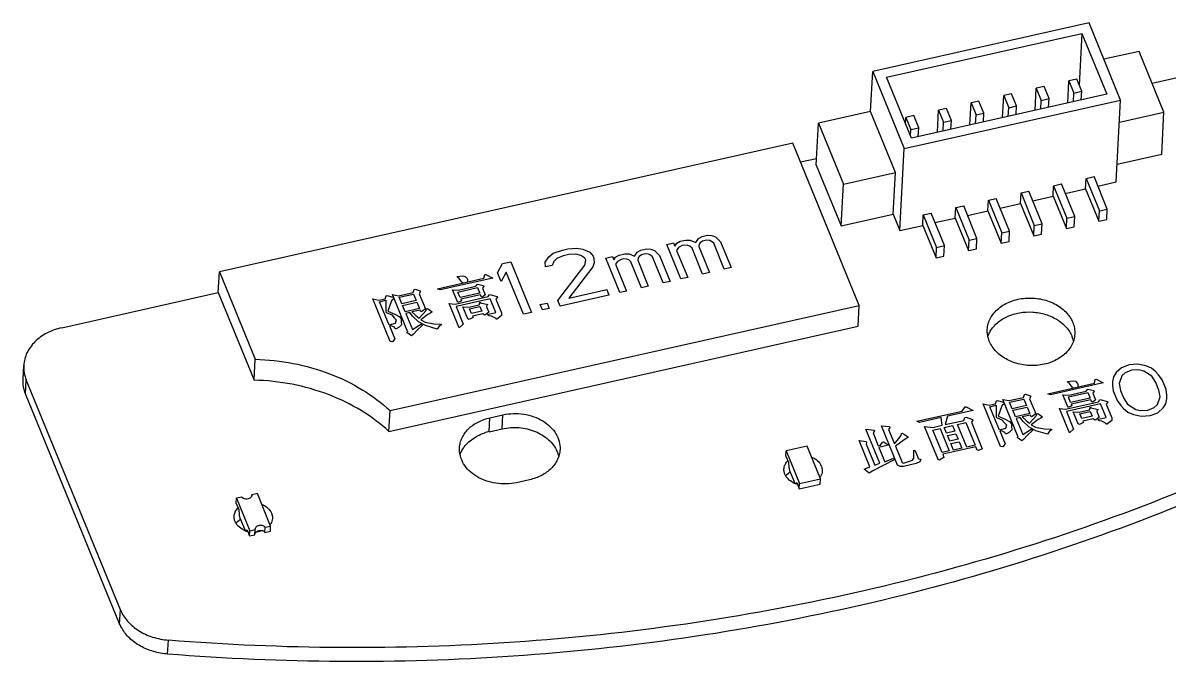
# Model space of a CAD drawing. Header units: inches. Extents: x 847 to 1105, y -1630 to -1447.
# Drawn here: x 1036.53 to 1078.41, y -1590.45 to -1567.04 of the extents above; entities that cross this region are included whole.
import ezdxf

# ---------------------------------------------------------------- set-up
doc = ezdxf.new("R2010")
doc.units = ezdxf.units.IN
doc.header["$LTSCALE"] = 5
doc.header["$MEASUREMENT"] = 0
doc.layers.get('0').update_dxf_attribs({"linetype": 'CONTINUOUS'})
doc.layers.add('02___PRT_ALL_AXES', color=7, linetype='CONTINUOUS')
doc.layers.add('03___PRT_ALL_CURVES', color=7, linetype='CONTINUOUS')

msp = doc.modelspace()

# ---------------------------------------------------------------- linework, layer by layer
at = {"color": 7, "linetype": 'Continuous'}
for p, q in [((1075.484, -1567.04), (1067.58, -1568.813)), ((1068.082, -1569.024), (1075.224, -1567.422)), ((1075.224, -1567.422), (1075.124, -1569.318)), ((1075.224, -1567.422), (1076.134, -1569.645)), ((1076.637, -1569.856), (1075.484, -1567.04)), ((1077.311, -1568.078), (1076.027, -1568.366)), ((1078.221, -1570.301), (1077.311, -1568.078)), ((1077.786, -1569.238), (1083.663, -1567.921)), ((1067.503, -1570.277), (1067.58, -1568.813)), ((1067.58, -1568.813), (1068.733, -1571.629)), ((1068.992, -1571.247), (1068.082, -1569.024)), ((1075.032, -1569.092), (1074.746, -1569.156)), ((1075.214, -1569.537), (1075.032, -1569.092)), ((1073.513, -1570.233), (1073.556, -1569.423)), ((1073.841, -1569.359), (1073.556, -1569.423)), ((1073.556, -1569.423), (1073.738, -1569.868)), ((1074.023, -1569.804), (1073.841, -1569.359)), ((1074.703, -1569.966), (1074.746, -1569.156)), ((1074.746, -1569.156), (1074.928, -1569.601)), ((1074.928, -1569.601), (1075.214, -1569.537)), ((1075.197, -1569.855), (1075.214, -1569.537)), ((1068.733, -1571.629), (1076.637, -1569.856)), ((1076.134, -1569.645), (1068.992, -1571.247)), ((1071.132, -1570.767), (1071.175, -1569.957)), ((1071.461, -1569.893), (1071.175, -1569.957)), ((1071.175, -1569.957), (1071.357, -1570.402)), ((1071.643, -1570.338), (1071.461, -1569.893)), ((1072.322, -1570.5), (1072.365, -1569.69)), ((1072.651, -1569.626), (1072.365, -1569.69)), ((1072.365, -1569.69), (1072.547, -1570.135)), ((1072.833, -1570.071), (1072.651, -1569.626)), ((1073.721, -1570.186), (1073.738, -1569.868)), ((1073.738, -1569.868), (1074.023, -1569.804)), ((1074.006, -1570.122), (1074.023, -1569.804)), ((1074.911, -1569.919), (1074.928, -1569.601)), ((1076.479, -1572.848), (1076.637, -1569.856)), ((1067.503, -1570.277), (1065.598, -1570.704)), ((1068.413, -1572.5), (1067.503, -1570.277)), ((1069.942, -1571.034), (1069.985, -1570.224)), ((1070.27, -1570.16), (1069.985, -1570.224)), ((1069.985, -1570.224), (1070.167, -1570.669)), ((1070.452, -1570.605), (1070.27, -1570.16)), ((1071.357, -1570.402), (1071.643, -1570.338)), ((1071.626, -1570.656), (1071.643, -1570.338)), ((1072.53, -1570.453), (1072.547, -1570.135)), ((1072.547, -1570.135), (1072.833, -1570.071)), ((1072.816, -1570.389), (1072.833, -1570.071)), ((1076.594, -1570.666), (1078.221, -1570.301)), ((1078.14, -1571.829), (1078.221, -1570.301)), ((1065.517, -1572.232), (1065.598, -1570.704)), ((1065.598, -1570.704), (1066.508, -1572.927)), ((1068.781, -1570.732), (1068.794, -1570.491)), ((1069.08, -1570.427), (1068.794, -1570.491)), ((1068.794, -1570.491), (1068.976, -1570.936)), ((1069.262, -1570.872), (1069.08, -1570.427)), ((1070.15, -1570.987), (1070.167, -1570.669)), ((1070.167, -1570.669), (1070.452, -1570.605)), ((1070.435, -1570.923), (1070.452, -1570.605)), ((1071.34, -1570.72), (1071.357, -1570.402)), ((1068.964, -1571.176), (1068.976, -1570.936)), ((1068.976, -1570.936), (1069.262, -1570.872)), ((1069.245, -1571.19), (1069.262, -1570.872)), ((1064.657, -1571.427), (1043.707, -1576.125)), ((1067.084, -1577.355), (1064.657, -1571.427)), ((1068.575, -1574.621), (1068.733, -1571.629)), ((1064.94, -1572.119), (1065.53, -1571.987)), ((1076.513, -1572.194), (1078.14, -1571.829)), ((1065.517, -1572.232), (1066.427, -1574.455)), ((1066.508, -1572.927), (1068.413, -1572.5)), ((1068.332, -1574.028), (1068.413, -1572.5)), ((1075.36, -1573.099), (1075.38, -1572.717)), ((1075.38, -1572.717), (1075.666, -1572.653)), ((1075.38, -1572.717), (1075.865, -1573.903)), ((1076.151, -1573.839), (1075.666, -1572.653)), ((1075.807, -1572.999), (1076.479, -1572.848)), ((1066.427, -1574.455), (1066.508, -1572.927)), ((1072.979, -1573.633), (1072.999, -1573.251)), ((1072.999, -1573.251), (1073.285, -1573.187)), ((1072.999, -1573.251), (1073.484, -1574.437)), ((1073.77, -1574.373), (1073.285, -1573.187)), ((1074.169, -1573.366), (1074.189, -1572.984)), ((1074.189, -1572.984), (1074.475, -1572.92)), ((1074.189, -1572.984), (1074.675, -1574.17)), ((1074.961, -1574.106), (1074.475, -1572.92)), ((1074.617, -1573.266), (1075.36, -1573.099)), ((1075.36, -1573.099), (1075.845, -1574.285)), ((1070.618, -1573.785), (1070.904, -1573.721)), ((1071.389, -1574.907), (1070.904, -1573.721)), ((1071.789, -1573.9), (1071.809, -1573.518)), ((1071.809, -1573.518), (1072.094, -1573.454)), ((1071.809, -1573.518), (1072.294, -1574.704)), ((1072.58, -1574.64), (1072.094, -1573.454)), ((1072.236, -1573.8), (1072.979, -1573.633)), ((1072.979, -1573.633), (1073.464, -1574.819)), ((1073.426, -1573.533), (1074.169, -1573.366)), ((1074.169, -1573.366), (1074.655, -1574.552)), ((1066.427, -1574.455), (1068.332, -1574.028)), ((1068.332, -1574.028), (1068.575, -1574.621)), ((1069.408, -1574.434), (1069.428, -1574.052)), ((1069.428, -1574.052), (1069.714, -1573.988)), ((1069.428, -1574.052), (1069.913, -1575.238)), ((1070.199, -1575.174), (1069.714, -1573.988)), ((1070.598, -1574.167), (1070.618, -1573.785)), ((1070.618, -1573.785), (1071.104, -1574.971)), ((1071.046, -1574.067), (1071.789, -1573.9)), ((1071.789, -1573.9), (1072.274, -1575.086)), ((1074.675, -1574.17), (1074.961, -1574.106)), ((1074.94, -1574.488), (1074.961, -1574.106)), ((1075.845, -1574.285), (1075.865, -1573.903)), ((1075.865, -1573.903), (1076.151, -1573.839)), ((1076.131, -1574.221), (1076.151, -1573.839)), ((1068.575, -1574.621), (1069.408, -1574.434)), ((1069.408, -1574.434), (1069.893, -1575.62)), ((1069.855, -1574.334), (1070.598, -1574.167)), ((1070.598, -1574.167), (1071.084, -1575.353)), ((1073.464, -1574.819), (1073.484, -1574.437)), ((1073.484, -1574.437), (1073.77, -1574.373)), ((1073.75, -1574.755), (1073.77, -1574.373)), ((1074.655, -1574.552), (1074.675, -1574.17)), ((1074.655, -1574.552), (1074.94, -1574.488)), ((1075.845, -1574.285), (1076.131, -1574.221)), ((1071.084, -1575.353), (1071.104, -1574.971)), ((1071.104, -1574.971), (1071.389, -1574.907)), ((1071.369, -1575.289), (1071.389, -1574.907)), ((1072.274, -1575.086), (1072.294, -1574.704)), ((1072.294, -1574.704), (1072.58, -1574.64)), ((1072.56, -1575.022), (1072.58, -1574.64)), ((1073.464, -1574.819), (1073.75, -1574.755)), ((1069.893, -1575.62), (1069.913, -1575.238)), ((1069.913, -1575.238), (1070.199, -1575.174)), ((1070.179, -1575.556), (1070.199, -1575.174)), ((1071.084, -1575.353), (1071.369, -1575.289)), ((1072.274, -1575.086), (1072.56, -1575.022)), ((1069.893, -1575.62), (1070.179, -1575.556)), ((1043.667, -1576.889), (1043.707, -1576.125)), ((1043.707, -1576.125), (1045.016, -1579.323)), ((1037.953, -1578.171), (1043.667, -1576.889)), ((1043.667, -1576.889), (1044.976, -1580.087)), ((1049.943, -1581.199), (1067.084, -1577.355)), ((1067.044, -1578.119), (1067.084, -1577.355)), ((1049.903, -1581.963), (1067.044, -1578.119)), ((1036.535, -1580.056), (1036.562, -1579.547)), ((1044.976, -1580.087), (1045.016, -1579.323)), ((1036.628, -1580.589), (1036.655, -1580.08)), ((1040.092, -1588.475), (1036.655, -1580.08)), ((1040.065, -1588.984), (1036.628, -1580.589)), ((1049.903, -1581.963), (1049.943, -1581.199)), ((1065.183, -1582.502), (1064.422, -1582.673)), ((1065.669, -1583.688), (1065.183, -1582.502)), ((1064.411, -1582.864), (1064.422, -1582.673)), ((1064.411, -1582.864), (1064.502, -1583.086)), ((1064.422, -1582.673), (1064.907, -1583.859)), ((1064.502, -1583.086), (1064.518, -1583.279)), ((1064.545, -1583.391), (1064.733, -1583.851)), ((1064.907, -1583.859), (1065.669, -1583.688)), ((1065.659, -1583.879), (1065.669, -1583.688)), ((1064.79, -1583.868), (1064.806, -1583.827)), ((1064.806, -1583.827), (1064.897, -1584.05)), ((1064.897, -1584.05), (1064.907, -1583.859)), ((1064.897, -1584.05), (1065.659, -1583.879)), ((1044.324, -1584.589), (1044.334, -1584.398)), ((1044.324, -1584.589), (1044.415, -1584.812)), ((1044.53, -1584.354), (1044.334, -1584.398)), ((1044.334, -1584.398), (1044.819, -1585.584)), ((1044.898, -1584.295), (1044.885, -1584.338)), ((1044.898, -1584.286), (1044.899, -1584.272)), ((1045.096, -1584.228), (1044.899, -1584.272)), ((1044.899, -1584.272), (1044.899, -1584.286)), ((1045.581, -1585.413), (1045.096, -1584.228)), ((1044.415, -1584.812), (1044.431, -1585.004)), ((1044.457, -1585.116), (1044.645, -1585.576)), ((1045.374, -1585.648), (1045.384, -1585.457)), ((1045.384, -1585.457), (1045.581, -1585.413)), ((1045.571, -1585.604), (1045.581, -1585.413)), ((1044.702, -1585.593), (1044.718, -1585.553)), ((1044.718, -1585.553), (1044.809, -1585.775)), ((1044.809, -1585.775), (1044.819, -1585.584)), ((1044.809, -1585.775), (1045.005, -1585.731)), ((1044.819, -1585.584), (1045.016, -1585.54)), ((1045.005, -1585.731), (1045.016, -1585.54)), ((1045.016, -1585.54), (1045.016, -1585.525)), ((1045.043, -1585.633), (1045.072, -1585.609)), ((1045.374, -1585.648), (1045.571, -1585.604)), ((1040.065, -1588.984), (1040.092, -1588.475)), ((1041.818, -1590.091), (1041.845, -1589.582))]:
    msp.add_line(p, q, dxfattribs=at)
for centre, radius, start, end in [((1064.867, -1583.425), 0.552, 134.5434, 137.2915), ((1065.254, -1583.359), 0.487, 324.5266, 330.0338), ((1065.028, -1583.096), 0.811, 244.1899, 249.8765), ((1065.041, -1583.062), 0.848, 249.8503, 252.8931), ((1065.045, -1583.049), 0.861, 252.8899, 255.4325), ((1044.78, -1584.28), 0.12, 352.6196, 356.86), ((1044.779, -1585.15), 0.552, 134.5434, 137.2915), ((1045.166, -1585.084), 0.487, 324.5266, 330.0338), ((1044.94, -1584.822), 0.811, 244.1899, 249.8765), ((1044.953, -1584.787), 0.848, 249.8503, 252.8931), ((1044.957, -1584.775), 0.861, 252.8899, 255.4325), ((1045.136, -1585.532), 0.121, 167.4286, 176.8315)]:
    msp.add_arc(centre, radius, start, end, dxfattribs=at)
for points, knots in [([(1037.953, -1578.171), (1037.764, -1578.213), (1037.408, -1578.338), (1037.028, -1578.607), (1036.8, -1578.871), (1036.673, -1579.084), (1036.591, -1579.311), (1036.567, -1579.469), (1036.562, -1579.547)], [0, 0, 0, 0, 0.27646, 0.534239, 0.656006, 0.773421, 0.88759, 1, 1, 1, 1]), ([(1088.983, -1579.011), (1087.338, -1580.029), (1083.918, -1581.935), (1078.507, -1584.364), (1072.805, -1586.375), (1066.866, -1587.949), (1060.743, -1589.073), (1052.395, -1589.959), (1046.05, -1589.919), (1041.845, -1589.582)], [0, 0, 0, 0, 0.118177, 0.238956, 0.362092, 0.487265, 0.614098, 0.742169, 1, 1, 1, 1]), ([(1036.562, -1579.547), (1036.558, -1579.637), (1036.569, -1579.819), (1036.62, -1579.995), (1036.655, -1580.08)], [0, 0, 0, 0, 0.495165, 1, 1, 1, 1]), ([(1088.87, -1579.573), (1087.227, -1580.586), (1083.81, -1582.484), (1078.407, -1584.902), (1072.714, -1586.903), (1066.786, -1588.47), (1060.675, -1589.588), (1052.345, -1590.468), (1046.014, -1590.427), (1041.818, -1590.091)], [0, 0, 0, 0, 0.118204, 0.239002, 0.362147, 0.48732, 0.614146, 0.742203, 1, 1, 1, 1]), ([(1045.016, -1579.323), (1045.482, -1579.335), (1046.407, -1579.434), (1047.731, -1579.807), (1048.932, -1580.387), (1049.633, -1580.91), (1049.943, -1581.199)], [0, 0, 0, 0, 0.260037, 0.516058, 0.763756, 1, 1, 1, 1]), ([(1036.628, -1580.589), (1036.593, -1580.504), (1036.542, -1580.329), (1036.531, -1580.146), (1036.535, -1580.056)], [0, 0, 0, 0, 0.504835, 1, 1, 1, 1]), ([(1049.903, -1581.963), (1049.593, -1581.674), (1048.892, -1581.151), (1047.691, -1580.571), (1046.367, -1580.198), (1045.442, -1580.099), (1044.976, -1580.087)], [0, 0, 0, 0, 0.236253, 0.483943, 0.739953, 1, 1, 1, 1]), ([(1065.345, -1582.894), (1065.425, -1582.926), (1065.57, -1583.012), (1065.672, -1583.15), (1065.702, -1583.222)], [0, 0, 0, 0, 0.525373, 1, 1, 1, 1]), ([(1064.368, -1583.521), (1064.362, -1583.506), (1064.341, -1583.446), (1064.334, -1583.382), (1064.336, -1583.334)], [0, 0, 0, 0, 0.254744, 1, 1, 1, 1]), ([(1064.336, -1583.334), (1064.339, -1583.283), (1064.364, -1583.178), (1064.425, -1583.09), (1064.461, -1583.05)], [0, 0, 0, 0, 0.487702, 1, 1, 1, 1]), ([(1064.518, -1583.279), (1064.52, -1583.298), (1064.527, -1583.336), (1064.538, -1583.373), (1064.545, -1583.391)], [0, 0, 0, 0, 0.50708, 1, 1, 1, 1]), ([(1065.702, -1583.222), (1065.708, -1583.237), (1065.729, -1583.297), (1065.737, -1583.361), (1065.734, -1583.408)], [0, 0, 0, 0, 0.254744, 1, 1, 1, 1]), ([(1064.675, -1583.826), (1064.606, -1583.793), (1064.482, -1583.709), (1064.395, -1583.586), (1064.368, -1583.521)], [0, 0, 0, 0, 0.523091, 1, 1, 1, 1]), ([(1065.734, -1583.408), (1065.732, -1583.442), (1065.72, -1583.509), (1065.693, -1583.572), (1065.676, -1583.602)], [0, 0, 0, 0, 0.494304, 1, 1, 1, 1]), ([(1044.835, -1584.392), (1044.79, -1584.423), (1044.673, -1584.447), (1044.564, -1584.396), (1044.53, -1584.354)], [0, 0, 0, 0, 0.507603, 1, 1, 1, 1]), ([(1044.885, -1584.338), (1044.882, -1584.343), (1044.869, -1584.364), (1044.851, -1584.381), (1044.835, -1584.392)], [0, 0, 0, 0, 0.240895, 1, 1, 1, 1]), ([(1045.257, -1584.62), (1045.337, -1584.652), (1045.482, -1584.738), (1045.584, -1584.875), (1045.614, -1584.947)], [0, 0, 0, 0, 0.525373, 1, 1, 1, 1]), ([(1044.248, -1585.06), (1044.251, -1585.009), (1044.277, -1584.904), (1044.337, -1584.815), (1044.374, -1584.776)], [0, 0, 0, 0, 0.487702, 1, 1, 1, 1]), ([(1044.431, -1585.004), (1044.432, -1585.024), (1044.439, -1585.062), (1044.45, -1585.099), (1044.457, -1585.116)], [0, 0, 0, 0, 0.50708, 1, 1, 1, 1]), ([(1045.614, -1584.947), (1045.62, -1584.962), (1045.641, -1585.022), (1045.649, -1585.087), (1045.646, -1585.134)], [0, 0, 0, 0, 0.254744, 1, 1, 1, 1]), ([(1044.281, -1585.246), (1044.275, -1585.231), (1044.254, -1585.171), (1044.246, -1585.107), (1044.248, -1585.06)], [0, 0, 0, 0, 0.254744, 1, 1, 1, 1]), ([(1044.587, -1585.552), (1044.518, -1585.518), (1044.394, -1585.435), (1044.307, -1585.311), (1044.281, -1585.246)], [0, 0, 0, 0, 0.523091, 1, 1, 1, 1]), ([(1045.018, -1585.505), (1045.022, -1585.49), (1045.035, -1585.459), (1045.072, -1585.422), (1045.12, -1585.395), (1045.196, -1585.376), (1045.294, -1585.386), (1045.362, -1585.429), (1045.384, -1585.457)], [0, 0, 0, 0, 0.108224, 0.223883, 0.348866, 0.481545, 0.75158, 1, 1, 1, 1]), ([(1045.646, -1585.134), (1045.644, -1585.167), (1045.633, -1585.235), (1045.605, -1585.297), (1045.588, -1585.327)], [0, 0, 0, 0, 0.494304, 1, 1, 1, 1]), ([(1045.043, -1585.633), (1045.038, -1585.638), (1045.021, -1585.659), (1045.01, -1585.684), (1045.007, -1585.703)], [0, 0, 0, 0, 0.260458, 1, 1, 1, 1]), ([(1045.27, -1585.582), (1045.252, -1585.589), (1045.179, -1585.614), (1045.101, -1585.628), (1045.043, -1585.633)], [0, 0, 0, 0, 0.245477, 1, 1, 1, 1]), ([(1045.072, -1585.609), (1045.099, -1585.59), (1045.166, -1585.567), (1045.237, -1585.573), (1045.27, -1585.582)], [0, 0, 0, 0, 0.487626, 1, 1, 1, 1]), ([(1045.374, -1585.648), (1045.368, -1585.641), (1045.339, -1585.611), (1045.301, -1585.591), (1045.27, -1585.582)], [0, 0, 0, 0, 0.236401, 1, 1, 1, 1]), ([(1040.092, -1588.475), (1040.154, -1588.626), (1040.342, -1588.917), (1040.754, -1589.257), (1041.269, -1589.492), (1041.65, -1589.566), (1041.845, -1589.582)], [0, 0, 0, 0, 0.225602, 0.469227, 0.729478, 1, 1, 1, 1]), ([(1040.151, -1589.158), (1040.143, -1589.143), (1040.111, -1589.087), (1040.083, -1589.029), (1040.065, -1588.984)], [0, 0, 0, 0, 0.25288, 1, 1, 1, 1]), ([(1041.818, -1590.091), (1041.642, -1590.077), (1041.298, -1590.014), (1040.824, -1589.818), (1040.428, -1589.534), (1040.227, -1589.288), (1040.151, -1589.158)], [0, 0, 0, 0, 0.267304, 0.526218, 0.771196, 1, 1, 1, 1])]:
    msp.add_open_spline(points, degree=3, knots=knots, dxfattribs=at)
at = {"layer": '02___PRT_ALL_AXES', "color": 7, "linetype": 'Continuous'}
for p, q in [((1053.568, -1581.968), (1053.595, -1581.459)), ((1053.595, -1581.459), (1054.071, -1581.352)), ((1054.044, -1581.861), (1054.071, -1581.352)), ((1053.568, -1581.968), (1054.044, -1581.861)), ((1055.042, -1583.723), (1054.566, -1583.83)), ((1064.445, -1583.536), (1064.517, -1583.474)), ((1044.357, -1585.262), (1044.429, -1585.199))]:
    msp.add_line(p, q, dxfattribs=at)
for centre, radius, start, end in [((1073.906, -1578.879), 1.031, 12.5672, 22.2866), ((1053.977, -1583.794), 1.872, 102.6098, 108.3743), ((1055.057, -1583.113), 1.076, 22.2658, 23.8329), ((1064.817, -1583.9), 0.52, 139.7043, 143.0397), ((1064.832, -1583.913), 0.54, 135.7637, 139.6998), ((1064.906, -1583.999), 0.653, 121.4644, 126.5081), ((1044.729, -1585.625), 0.52, 139.7043, 143.0397), ((1044.744, -1585.638), 0.54, 135.7637, 139.6998), ((1044.818, -1585.724), 0.653, 121.4644, 126.5081)]:
    msp.add_arc(centre, radius, start, end, dxfattribs=at)
for points, knots in [([(1071.766, -1578.236), (1071.77, -1578.164), (1071.794, -1578.019), (1071.879, -1577.814), (1072.009, -1577.624), (1072.242, -1577.396), (1072.624, -1577.183), (1073.153, -1577.068), (1073.705, -1577.097), (1074.141, -1577.242), (1074.442, -1577.424), (1074.632, -1577.586), (1074.785, -1577.771), (1074.859, -1577.908), (1074.888, -1577.978)], [0, 0, 0, 0, 0.053555, 0.108194, 0.164793, 0.223931, 0.349963, 0.484805, 0.622973, 0.757816, 0.822363, 0.884254, 0.943418, 1, 1, 1, 1]), ([(1071.875, -1578.299), (1071.942, -1578.183), (1072.128, -1577.967), (1072.502, -1577.738), (1072.947, -1577.606), (1073.425, -1577.581), (1073.895, -1577.666), (1074.317, -1577.852), (1074.656, -1578.127), (1074.81, -1578.365), (1074.861, -1578.488)], [0, 0, 0, 0, 0.113171, 0.235568, 0.366101, 0.501204, 0.636085, 0.766014, 0.887581, 1, 1, 1, 1]), ([(1071.84, -1578.662), (1071.813, -1578.594), (1071.772, -1578.453), (1071.763, -1578.307), (1071.766, -1578.236)], [0, 0, 0, 0, 0.504767, 1, 1, 1, 1]), ([(1071.787, -1578.494), (1071.792, -1578.477), (1071.816, -1578.41), (1071.848, -1578.345), (1071.875, -1578.299)], [0, 0, 0, 0, 0.24746, 1, 1, 1, 1]), ([(1074.888, -1577.978), (1074.915, -1578.046), (1074.957, -1578.187), (1074.966, -1578.333), (1074.962, -1578.404)], [0, 0, 0, 0, 0.504767, 1, 1, 1, 1]), ([(1074.962, -1578.404), (1074.958, -1578.476), (1074.934, -1578.621), (1074.849, -1578.826), (1074.719, -1579.016), (1074.486, -1579.244), (1074.104, -1579.457), (1073.575, -1579.572), (1073.023, -1579.543), (1072.587, -1579.398), (1072.286, -1579.216), (1072.096, -1579.054), (1071.944, -1578.869), (1071.869, -1578.732), (1071.84, -1578.662)], [0, 0, 0, 0, 0.053555, 0.108194, 0.164793, 0.223931, 0.349963, 0.484805, 0.622973, 0.757816, 0.822363, 0.884254, 0.943418, 1, 1, 1, 1]), ([(1052.483, -1582.56), (1052.486, -1582.497), (1052.505, -1582.371), (1052.571, -1582.189), (1052.673, -1582.019), (1052.855, -1581.807), (1053.159, -1581.593), (1053.444, -1581.492), (1053.595, -1581.459)], [0, 0, 0, 0, 0.112425, 0.226588, 0.344002, 0.465772, 0.723541, 1, 1, 1, 1]), ([(1054.071, -1581.352), (1054.318, -1581.297), (1054.708, -1581.286), (1055.196, -1581.408), (1055.527, -1581.563), (1055.805, -1581.775), (1056.013, -1582.031), (1056.138, -1582.319), (1056.159, -1582.523), (1056.154, -1582.622)], [0, 0, 0, 0, 0.273071, 0.40919, 0.540674, 0.665423, 0.78265, 0.893275, 1, 1, 1, 1]), ([(1052.591, -1582.623), (1052.631, -1582.555), (1052.728, -1582.423), (1052.98, -1582.194), (1053.219, -1582.074), (1053.387, -1582.018)], [0, 0, 0, 0, 0.23351, 0.478094, 1, 1, 1, 1]), ([(1054.044, -1581.861), (1054.243, -1581.817), (1054.656, -1581.79), (1055.156, -1581.906), (1055.51, -1582.084), (1055.736, -1582.251), (1055.918, -1582.449), (1056.007, -1582.601), (1056.042, -1582.678)], [0, 0, 0, 0, 0.264358, 0.527135, 0.653668, 0.774894, 0.890244, 1, 1, 1, 1]), ([(1054.566, -1583.83), (1054.319, -1583.885), (1053.928, -1583.896), (1053.441, -1583.774), (1053.109, -1583.618), (1052.832, -1583.407), (1052.624, -1583.151), (1052.499, -1582.863), (1052.477, -1582.658), (1052.483, -1582.56)], [0, 0, 0, 0, 0.273071, 0.40919, 0.540674, 0.665423, 0.78265, 0.893275, 1, 1, 1, 1]), ([(1052.503, -1582.818), (1052.509, -1582.802), (1052.533, -1582.734), (1052.564, -1582.67), (1052.591, -1582.623)], [0, 0, 0, 0, 0.247456, 1, 1, 1, 1]), ([(1056.154, -1582.622), (1056.151, -1582.685), (1056.132, -1582.811), (1056.065, -1582.992), (1055.964, -1583.163), (1055.782, -1583.374), (1055.478, -1583.589), (1055.193, -1583.689), (1055.042, -1583.723)], [0, 0, 0, 0, 0.112425, 0.226588, 0.344002, 0.465772, 0.723541, 1, 1, 1, 1]), ([(1056.053, -1582.705), (1056.059, -1582.719), (1056.08, -1582.773), (1056.096, -1582.829), (1056.106, -1582.872)], [0, 0, 0, 0, 0.252432, 1, 1, 1, 1])]:
    msp.add_open_spline(points, degree=3, knots=knots, dxfattribs=at)
at = {"layer": '03___PRT_ALL_CURVES', "color": 40, "linetype": 'Continuous'}
for p, q in [((1060.55, -1575.016), (1060.749, -1574.972)), ((1060.749, -1574.972), (1060.914, -1574.978)), ((1060.914, -1574.978), (1061.111, -1575.063)), ((1061.111, -1575.063), (1061.211, -1574.911)), ((1061.211, -1574.911), (1061.344, -1574.838)), ((1061.344, -1574.838), (1061.542, -1574.794)), ((1061.508, -1574.974), (1061.359, -1575.007)), ((1061.623, -1574.991), (1061.508, -1574.974)), ((1061.542, -1574.794), (1061.707, -1574.8)), ((1061.689, -1575.019), (1061.623, -1574.991)), ((1061.707, -1574.8), (1061.839, -1574.857)), ((1061.839, -1574.857), (1062.019, -1575.031)), ((1055.91, -1575.454), (1056.241, -1575.337)), ((1056.241, -1575.337), (1056.44, -1575.293)), ((1056.44, -1575.293), (1056.753, -1575.265)), ((1056.753, -1575.265), (1056.984, -1575.3)), ((1056.984, -1575.3), (1057.247, -1575.413)), ((1058.979, -1575.412), (1059.112, -1575.339)), ((1059.112, -1575.339), (1059.31, -1575.294)), ((1059.31, -1575.294), (1059.475, -1575.3)), ((1059.475, -1575.3), (1059.607, -1575.357)), ((1059.607, -1575.357), (1059.787, -1575.532)), ((1060.054, -1575.128), (1060.302, -1575.072)), ((1060.571, -1576.389), (1060.054, -1575.128)), ((1060.302, -1575.072), (1060.351, -1575.19)), ((1060.351, -1575.19), (1060.418, -1575.089)), ((1060.482, -1575.247), (1060.415, -1575.348)), ((1060.415, -1575.348), (1060.819, -1576.333)), ((1060.418, -1575.089), (1060.55, -1575.016)), ((1060.615, -1575.174), (1060.482, -1575.247)), ((1060.714, -1575.152), (1060.615, -1575.174)), ((1060.83, -1575.169), (1060.714, -1575.152)), ((1060.895, -1575.197), (1060.83, -1575.169)), ((1060.977, -1575.265), (1060.895, -1575.197)), ((1061.364, -1576.211), (1060.977, -1575.265)), ((1061.242, -1575.119), (1061.225, -1575.209)), ((1061.225, -1575.209), (1061.612, -1576.155)), ((1061.276, -1575.069), (1061.242, -1575.119)), ((1061.359, -1575.007), (1061.276, -1575.069)), ((1061.771, -1575.087), (1061.689, -1575.019)), ((1062.158, -1576.033), (1061.771, -1575.087)), ((1062.019, -1575.031), (1062.406, -1575.977)), ((1053.874, -1576.169), (1054.059, -1575.827)), ((1054.059, -1575.827), (1054.357, -1575.76)), ((1054.357, -1575.76), (1055.115, -1577.612)), ((1055.61, -1575.78), (1055.744, -1575.578)), ((1055.625, -1575.949), (1055.61, -1575.78)), ((1055.744, -1575.578), (1055.91, -1575.454)), ((1055.924, -1575.753), (1055.873, -1575.893)), ((1056.041, -1575.64), (1055.924, -1575.753)), ((1056.272, -1575.545), (1056.041, -1575.64)), ((1056.471, -1575.501), (1056.272, -1575.545)), ((1056.735, -1575.485), (1056.471, -1575.501)), ((1056.916, -1575.53), (1056.735, -1575.485)), ((1057.064, -1575.626), (1056.916, -1575.53)), ((1057.061, -1575.885), (1057.096, -1575.705)), ((1057.096, -1575.705), (1057.064, -1575.626)), ((1057.247, -1575.413), (1057.361, -1575.559)), ((1057.408, -1575.807), (1057.358, -1575.947)), ((1057.361, -1575.559), (1057.393, -1575.638)), ((1057.393, -1575.638), (1057.408, -1575.807)), ((1057.823, -1575.628), (1058.071, -1575.572)), ((1058.339, -1576.889), (1057.823, -1575.628)), ((1058.071, -1575.572), (1058.119, -1575.691)), ((1058.119, -1575.691), (1058.186, -1575.59)), ((1058.25, -1575.747), (1058.183, -1575.848)), ((1058.186, -1575.59), (1058.319, -1575.517)), ((1058.383, -1575.675), (1058.25, -1575.747)), ((1058.319, -1575.517), (1058.517, -1575.472)), ((1058.482, -1575.652), (1058.383, -1575.675)), ((1058.598, -1575.669), (1058.482, -1575.652)), ((1058.517, -1575.472), (1058.682, -1575.478)), ((1058.663, -1575.698), (1058.598, -1575.669)), ((1058.745, -1575.765), (1058.663, -1575.698)), ((1058.682, -1575.478), (1058.879, -1575.563)), ((1059.132, -1576.711), (1058.745, -1575.765)), ((1058.879, -1575.563), (1058.979, -1575.412)), ((1059.011, -1575.62), (1058.993, -1575.71)), ((1058.993, -1575.71), (1059.38, -1576.656)), ((1059.044, -1575.569), (1059.011, -1575.62)), ((1059.127, -1575.508), (1059.044, -1575.569)), ((1059.276, -1575.474), (1059.127, -1575.508)), ((1059.391, -1575.491), (1059.276, -1575.474)), ((1059.457, -1575.52), (1059.391, -1575.491)), ((1059.539, -1575.587), (1059.457, -1575.52)), ((1059.926, -1576.533), (1059.539, -1575.587)), ((1059.787, -1575.532), (1060.174, -1576.478)), ((1053.377, -1576.365), (1053.404, -1576.23)), ((1053.404, -1576.23), (1053.442, -1576.222)), ((1053.442, -1576.222), (1053.703, -1576.356)), ((1054.003, -1576.484), (1053.874, -1576.169)), ((1054.188, -1576.142), (1054.003, -1576.484)), ((1054.817, -1577.679), (1054.188, -1576.142)), ((1055.873, -1575.893), (1055.625, -1575.949)), ((1056.076, -1577.182), (1057.061, -1575.885)), ((1057.358, -1575.947), (1056.473, -1577.093)), ((1058.183, -1575.848), (1058.587, -1576.834)), ((1061.612, -1576.155), (1061.364, -1576.211)), ((1062.406, -1575.977), (1062.158, -1576.033)), ((1051.676, -1576.746), (1053.377, -1576.365)), ((1053.703, -1576.356), (1051.776, -1576.788)), ((1052.399, -1576.295), (1052.6, -1576.282)), ((1052.411, -1576.324), (1052.399, -1576.295)), ((1052.473, -1576.375), (1052.411, -1576.324)), ((1052.441, -1576.799), (1053.083, -1576.655)), ((1052.571, -1576.513), (1052.473, -1576.375)), ((1052.621, -1576.534), (1052.571, -1576.513)), ((1052.6, -1576.282), (1052.688, -1576.295)), ((1052.688, -1576.295), (1052.762, -1576.374)), ((1052.762, -1576.374), (1052.774, -1576.404)), ((1052.774, -1576.404), (1052.772, -1576.5)), ((1053.083, -1576.655), (1053.135, -1576.58)), ((1053.135, -1576.58), (1053.36, -1576.625)), ((1053.372, -1576.655), (1053.32, -1576.731)), ((1053.36, -1576.625), (1053.372, -1576.655)), ((1059.38, -1576.656), (1059.132, -1576.711)), ((1060.174, -1576.478), (1059.926, -1576.533)), ((1060.819, -1576.333), (1060.571, -1576.389)), ((1049.763, -1577.111), (1049.802, -1577.006)), ((1049.802, -1577.006), (1049.84, -1576.997)), ((1049.84, -1576.997), (1050.077, -1577.073)), ((1050.595, -1578.337), (1050.029, -1576.955)), ((1050.029, -1576.955), (1050.254, -1577.001)), ((1050.254, -1577.001), (1050.783, -1576.882)), ((1050.278, -1577.06), (1050.807, -1576.941)), ((1050.374, -1577.295), (1050.278, -1577.06)), ((1050.783, -1576.882), (1050.823, -1576.777)), ((1050.807, -1576.941), (1050.904, -1577.176)), ((1050.823, -1576.777), (1050.86, -1576.769)), ((1050.86, -1576.769), (1051.048, -1576.823)), ((1051.06, -1576.852), (1051.008, -1576.928)), ((1051.008, -1576.928), (1051.237, -1577.487)), ((1051.048, -1576.823), (1051.06, -1576.852)), ((1051.776, -1576.788), (1051.676, -1576.746)), ((1052.42, -1577.253), (1052.228, -1576.783)), ((1052.228, -1576.783), (1052.441, -1576.799)), ((1052.319, -1577.308), (1053.528, -1577.037)), ((1052.427, -1576.867), (1053.145, -1576.706)), ((1052.511, -1577.072), (1052.427, -1576.867)), ((1053.229, -1576.911), (1052.511, -1577.072)), ((1053.253, -1576.97), (1052.535, -1577.131)), ((1053.145, -1576.706), (1053.229, -1576.911)), ((1053.278, -1577.029), (1053.253, -1576.97)), ((1053.327, -1577.05), (1053.278, -1577.029)), ((1053.32, -1576.731), (1053.417, -1576.966)), ((1053.417, -1576.966), (1053.327, -1577.05)), ((1053.528, -1577.037), (1053.58, -1576.961)), ((1053.58, -1576.961), (1053.855, -1577.028)), ((1053.867, -1577.057), (1053.815, -1577.133)), ((1053.855, -1577.028), (1053.867, -1577.057)), ((1057.942, -1576.978), (1056.157, -1577.379)), ((1056.473, -1577.093), (1057.861, -1576.781)), ((1057.861, -1576.781), (1057.942, -1576.978)), ((1058.587, -1576.834), (1058.339, -1576.889)), ((1049.949, -1578.674), (1049.311, -1577.116)), ((1049.311, -1577.116), (1049.536, -1577.162)), ((1049.536, -1577.162), (1049.763, -1577.111)), ((1049.56, -1577.221), (1049.787, -1577.17)), ((1049.909, -1578.073), (1049.56, -1577.221)), ((1049.787, -1577.17), (1049.792, -1577.586)), ((1050, -1577.186), (1049.868, -1577.569)), ((1050.089, -1577.102), (1050, -1577.186)), ((1050.904, -1577.176), (1050.374, -1577.295)), ((1050.399, -1577.354), (1050.928, -1577.235)), ((1050.495, -1577.589), (1050.399, -1577.354)), ((1051.024, -1577.47), (1050.495, -1577.589)), ((1050.928, -1577.235), (1051.024, -1577.47)), ((1051.237, -1577.487), (1051.11, -1577.579)), ((1051.261, -1577.545), (1051.275, -1577.478)), ((1051.275, -1577.478), (1051.312, -1577.47)), ((1051.312, -1577.47), (1051.486, -1577.591)), ((1052.467, -1578.174), (1052.106, -1577.292)), ((1052.106, -1577.292), (1052.319, -1577.308)), ((1053.602, -1577.117), (1052.355, -1577.396)), ((1052.355, -1577.396), (1052.62, -1578.043)), ((1052.56, -1577.19), (1052.42, -1577.253)), ((1052.535, -1577.131), (1052.56, -1577.19)), ((1052.787, -1577.845), (1052.606, -1577.404)), ((1052.606, -1577.404), (1052.819, -1577.421)), ((1052.819, -1577.421), (1053.197, -1577.336)), ((1052.843, -1577.48), (1053.221, -1577.395)), ((1052.915, -1577.656), (1052.843, -1577.48)), ((1053.197, -1577.336), (1053.236, -1577.231)), ((1053.221, -1577.395), (1053.293, -1577.571)), ((1053.236, -1577.231), (1053.248, -1577.26)), ((1053.248, -1577.26), (1053.523, -1577.327)), ((1053.486, -1577.336), (1053.472, -1577.403)), ((1053.472, -1577.403), (1053.556, -1577.609)), ((1053.523, -1577.327), (1053.486, -1577.336)), ((1053.807, -1577.617), (1053.602, -1577.117)), ((1053.815, -1577.133), (1054.02, -1577.633)), ((1055.431, -1577.326), (1055.679, -1577.271)), ((1055.512, -1577.523), (1055.431, -1577.326)), ((1055.76, -1577.468), (1055.512, -1577.523)), ((1055.679, -1577.271), (1055.76, -1577.468)), ((1056.157, -1577.379), (1056.076, -1577.182)), ((1049.792, -1577.586), (1049.804, -1577.615)), ((1049.804, -1577.615), (1050.004, -1577.699)), ((1049.868, -1577.569), (1050.117, -1577.674)), ((1050.004, -1577.699), (1050.09, -1577.808)), ((1050.09, -1577.808), (1050.163, -1577.888)), ((1050.117, -1577.674), (1050.278, -1577.766)), ((1050.163, -1577.888), (1050.136, -1578.022)), ((1050.278, -1577.766), (1050.352, -1577.846)), ((1050.352, -1577.846), (1050.351, -1577.942)), ((1050.67, -1577.614), (1050.519, -1577.648)), ((1050.519, -1577.648), (1050.76, -1578.236)), ((1050.768, -1577.752), (1050.67, -1577.614)), ((1051.048, -1577.529), (1050.746, -1577.597)), ((1050.746, -1577.597), (1050.881, -1577.727)), ((1050.978, -1577.962), (1050.768, -1577.752)), ((1050.881, -1577.727), (1051.005, -1577.828)), ((1051.005, -1577.828), (1051.261, -1577.545)), ((1051.072, -1577.588), (1051.048, -1577.529)), ((1051.321, -1577.693), (1051.067, -1577.878)), ((1051.067, -1577.878), (1051.229, -1577.97)), ((1051.11, -1577.579), (1051.072, -1577.588)), ((1051.423, -1577.638), (1051.321, -1577.693)), ((1051.486, -1577.591), (1051.423, -1577.638)), ((1052.836, -1577.866), (1052.787, -1577.845)), ((1052.976, -1577.803), (1052.836, -1577.866)), ((1053.293, -1577.571), (1052.915, -1577.656)), ((1053.329, -1577.66), (1052.951, -1577.744)), ((1052.951, -1577.744), (1052.976, -1577.803)), ((1053.391, -1577.71), (1053.329, -1577.66)), ((1053.429, -1577.701), (1053.391, -1577.71)), ((1053.556, -1577.609), (1053.429, -1577.701)), ((1053.517, -1577.714), (1053.542, -1577.676)), ((1053.566, -1577.735), (1053.517, -1577.714)), ((1053.542, -1577.676), (1053.807, -1577.617)), ((1053.654, -1577.747), (1053.566, -1577.735)), ((1053.704, -1577.768), (1053.654, -1577.747)), ((1053.816, -1577.839), (1053.704, -1577.768)), ((1053.828, -1577.869), (1053.816, -1577.839)), ((1054.018, -1577.73), (1053.828, -1577.869)), ((1054.02, -1577.633), (1054.018, -1577.73)), ((1055.115, -1577.612), (1054.817, -1577.679)), ((1050.136, -1578.022), (1049.909, -1578.073)), ((1049.921, -1578.103), (1050.114, -1578.573)), ((1050.009, -1578.115), (1049.921, -1578.103)), ((1050.109, -1578.157), (1050.009, -1578.115)), ((1050.133, -1578.216), (1050.109, -1578.157)), ((1050.17, -1578.207), (1050.133, -1578.216)), ((1050.272, -1578.153), (1050.17, -1578.207)), ((1050.361, -1578.068), (1050.272, -1578.153)), ((1050.351, -1577.942), (1050.361, -1578.068)), ((1050.557, -1578.345), (1050.595, -1578.337)), ((1050.76, -1578.236), (1051.089, -1578.033)), ((1050.935, -1578.261), (1050.794, -1578.421)), ((1051.113, -1578.092), (1050.935, -1578.261)), ((1051.239, -1578.096), (1050.978, -1577.962)), ((1051.089, -1578.033), (1051.113, -1578.092)), ((1051.229, -1577.97), (1051.541, -1578.028)), ((1051.663, -1578.226), (1051.239, -1578.096)), ((1051.541, -1578.028), (1051.792, -1578.036)), ((1051.741, -1578.112), (1051.663, -1578.226)), ((1051.842, -1578.057), (1051.741, -1578.112)), ((1051.792, -1578.036), (1051.842, -1578.057)), ((1052.62, -1578.043), (1052.467, -1578.174)), ((1050.037, -1578.687), (1049.949, -1578.674)), ((1050.114, -1578.573), (1050.037, -1578.687)), ((1050.731, -1578.467), (1050.557, -1578.345)), ((1050.794, -1578.421), (1050.731, -1578.467)), ((1076.954, -1579.528), (1076.673, -1579.634)), ((1077.268, -1579.5), (1076.954, -1579.528)), ((1077.564, -1579.563), (1077.268, -1579.5)), ((1077.761, -1579.648), (1077.564, -1579.563)), ((1076.373, -1579.959), (1076.338, -1580.139)), ((1076.473, -1579.808), (1076.373, -1579.959)), ((1076.673, -1579.634), (1076.473, -1579.808)), ((1076.686, -1579.932), (1076.585, -1580.213)), ((1076.803, -1579.82), (1076.686, -1579.932)), ((1077.035, -1579.725), (1076.803, -1579.82)), ((1077.299, -1579.708), (1077.035, -1579.725)), ((1077.48, -1579.754), (1077.299, -1579.708)), ((1077.775, -1579.946), (1077.48, -1579.754)), ((1077.925, -1579.783), (1077.761, -1579.648)), ((1077.922, -1580.171), (1077.775, -1579.946)), ((1078.023, -1579.89), (1077.925, -1579.783)), ((1078.153, -1580.076), (1078.023, -1579.89)), ((1073.976, -1580.581), (1075.677, -1580.199)), ((1076.003, -1580.19), (1074.076, -1580.622)), ((1074.699, -1580.13), (1074.9, -1580.117)), ((1074.711, -1580.159), (1074.699, -1580.13)), ((1074.773, -1580.209), (1074.711, -1580.159)), ((1074.871, -1580.348), (1074.773, -1580.209)), ((1074.921, -1580.369), (1074.871, -1580.348)), ((1074.9, -1580.117), (1074.988, -1580.129)), ((1074.988, -1580.129), (1075.062, -1580.209)), ((1075.062, -1580.209), (1075.074, -1580.238)), ((1075.074, -1580.238), (1075.072, -1580.335)), ((1075.383, -1580.49), (1075.435, -1580.414)), ((1075.435, -1580.414), (1075.66, -1580.46)), ((1075.677, -1580.199), (1075.704, -1580.065)), ((1075.704, -1580.065), (1075.742, -1580.056)), ((1075.742, -1580.056), (1076.003, -1580.19)), ((1076.338, -1580.139), (1076.337, -1580.268)), ((1076.337, -1580.268), (1076.368, -1580.477)), ((1076.585, -1580.213), (1076.632, -1580.46)), ((1078.034, -1580.447), (1077.922, -1580.171)), ((1078.299, -1580.431), (1078.153, -1580.076)), ((1078.33, -1580.639), (1078.299, -1580.431)), ((1072.063, -1580.945), (1072.102, -1580.84)), ((1072.102, -1580.84), (1072.14, -1580.832)), ((1072.14, -1580.832), (1072.377, -1580.907)), ((1072.329, -1580.789), (1072.554, -1580.835)), ((1072.895, -1582.171), (1072.329, -1580.789)), ((1072.554, -1580.835), (1073.083, -1580.717)), ((1072.578, -1580.894), (1073.107, -1580.775)), ((1073.083, -1580.717), (1073.122, -1580.612)), ((1073.107, -1580.775), (1073.203, -1581.011)), ((1073.122, -1580.612), (1073.16, -1580.603)), ((1073.16, -1580.603), (1073.347, -1580.657)), ((1073.36, -1580.687), (1073.308, -1580.763)), ((1073.308, -1580.763), (1073.537, -1581.321)), ((1073.347, -1580.657), (1073.36, -1580.687)), ((1074.076, -1580.622), (1073.976, -1580.581)), ((1074.528, -1580.617), (1074.741, -1580.634)), ((1074.72, -1581.088), (1074.528, -1580.617)), ((1074.727, -1580.701), (1075.445, -1580.54)), ((1074.811, -1580.907), (1074.727, -1580.701)), ((1074.741, -1580.634), (1075.383, -1580.49)), ((1075.529, -1580.746), (1074.811, -1580.907)), ((1075.553, -1580.805), (1074.835, -1580.966)), ((1075.445, -1580.54), (1075.529, -1580.746)), ((1075.577, -1580.864), (1075.553, -1580.805)), ((1075.672, -1580.489), (1075.62, -1580.565)), ((1075.62, -1580.565), (1075.716, -1580.8)), ((1075.716, -1580.8), (1075.627, -1580.885)), ((1075.66, -1580.46), (1075.672, -1580.489)), ((1075.828, -1580.872), (1075.88, -1580.796)), ((1075.88, -1580.796), (1076.155, -1580.863)), ((1076.368, -1580.477), (1076.513, -1580.831)), ((1076.513, -1580.831), (1076.643, -1581.017)), ((1076.632, -1580.46), (1076.745, -1580.736)), ((1076.745, -1580.736), (1076.891, -1580.962)), ((1077.98, -1580.976), (1078.082, -1580.695)), ((1078.082, -1580.695), (1078.034, -1580.447)), ((1078.294, -1580.948), (1078.329, -1580.769)), ((1078.329, -1580.769), (1078.33, -1580.639)), ((1069.191, -1581.589), (1070.853, -1581.217)), ((1071.255, -1581.191), (1070.311, -1581.403)), ((1070.853, -1581.217), (1070.956, -1581.065)), ((1070.956, -1581.065), (1070.994, -1581.057)), ((1070.994, -1581.057), (1071.255, -1581.191)), ((1071.611, -1580.95), (1071.836, -1580.996)), ((1072.249, -1582.509), (1071.611, -1580.95)), ((1071.836, -1580.996), (1072.063, -1580.945)), ((1071.86, -1581.055), (1072.087, -1581.004)), ((1072.209, -1581.908), (1071.86, -1581.055)), ((1072.087, -1581.004), (1072.092, -1581.42)), ((1072.3, -1581.021), (1072.168, -1581.403)), ((1072.389, -1580.936), (1072.3, -1581.021)), ((1072.674, -1581.129), (1072.578, -1580.894)), ((1073.203, -1581.011), (1072.674, -1581.129)), ((1072.698, -1581.188), (1073.227, -1581.07)), ((1072.795, -1581.423), (1072.698, -1581.188)), ((1073.227, -1581.07), (1073.324, -1581.305)), ((1074.406, -1581.126), (1074.619, -1581.143)), ((1074.767, -1582.008), (1074.406, -1581.126)), ((1074.619, -1581.143), (1075.828, -1580.872)), ((1075.902, -1580.951), (1074.655, -1581.231)), ((1074.655, -1581.231), (1074.92, -1581.878)), ((1074.859, -1581.025), (1074.72, -1581.088)), ((1074.835, -1580.966), (1074.859, -1581.025)), ((1074.906, -1581.239), (1075.119, -1581.255)), ((1075.086, -1581.68), (1074.906, -1581.239)), ((1075.119, -1581.255), (1075.497, -1581.171)), ((1075.143, -1581.314), (1075.521, -1581.229)), ((1075.497, -1581.171), (1075.536, -1581.065)), ((1075.521, -1581.229), (1075.593, -1581.406)), ((1075.536, -1581.065), (1075.548, -1581.095)), ((1075.548, -1581.095), (1075.823, -1581.162)), ((1075.627, -1580.885), (1075.577, -1580.864)), ((1075.785, -1581.17), (1075.772, -1581.237)), ((1075.772, -1581.237), (1075.856, -1581.443)), ((1075.823, -1581.162), (1075.785, -1581.17)), ((1076.107, -1581.451), (1075.902, -1580.951)), ((1076.167, -1580.892), (1076.115, -1580.968)), ((1076.115, -1580.968), (1076.32, -1581.468)), ((1076.155, -1580.863), (1076.167, -1580.892)), ((1076.643, -1581.017), (1076.741, -1581.124)), ((1076.741, -1581.124), (1076.905, -1581.26)), ((1076.891, -1580.962), (1077.187, -1581.154)), ((1076.905, -1581.26), (1077.102, -1581.345)), ((1077.187, -1581.154), (1077.368, -1581.199)), ((1077.368, -1581.199), (1077.632, -1581.183)), ((1077.632, -1581.183), (1077.864, -1581.088)), ((1077.864, -1581.088), (1077.98, -1580.976)), ((1077.994, -1581.274), (1078.193, -1581.1)), ((1078.193, -1581.1), (1078.294, -1580.948)), ((1069.29, -1581.631), (1069.191, -1581.589)), ((1070.084, -1581.453), (1069.29, -1581.631)), ((1070.117, -1581.735), (1070.084, -1581.453)), ((1070.311, -1581.403), (1070.23, -1581.71)), ((1070.23, -1581.71), (1070.91, -1581.557)), ((1070.682, -1581.705), (1070.984, -1581.637)), ((1070.91, -1581.557), (1070.95, -1581.452)), ((1070.95, -1581.452), (1070.988, -1581.443)), ((1070.984, -1581.637), (1071.321, -1582.46)), ((1070.988, -1581.443), (1071.225, -1581.519)), ((1071.237, -1581.548), (1071.185, -1581.624)), ((1071.185, -1581.624), (1071.582, -1582.594)), ((1071.225, -1581.519), (1071.237, -1581.548)), ((1072.092, -1581.42), (1072.104, -1581.45)), ((1072.104, -1581.45), (1072.303, -1581.534)), ((1072.168, -1581.403), (1072.417, -1581.508)), ((1072.303, -1581.534), (1072.389, -1581.643)), ((1072.389, -1581.643), (1072.463, -1581.722)), ((1072.417, -1581.508), (1072.578, -1581.6)), ((1072.578, -1581.6), (1072.652, -1581.68)), ((1072.652, -1581.68), (1072.651, -1581.777)), ((1073.324, -1581.305), (1072.795, -1581.423)), ((1072.97, -1581.448), (1072.819, -1581.482)), ((1072.819, -1581.482), (1073.06, -1582.07)), ((1073.068, -1581.587), (1072.97, -1581.448)), ((1073.348, -1581.364), (1073.045, -1581.431)), ((1073.045, -1581.431), (1073.181, -1581.561)), ((1073.278, -1581.797), (1073.068, -1581.587)), ((1073.181, -1581.561), (1073.305, -1581.662)), ((1073.305, -1581.662), (1073.561, -1581.38)), ((1073.372, -1581.422), (1073.348, -1581.364)), ((1073.621, -1581.527), (1073.367, -1581.712)), ((1073.41, -1581.414), (1073.372, -1581.422)), ((1073.537, -1581.321), (1073.41, -1581.414)), ((1073.561, -1581.38), (1073.575, -1581.313)), ((1073.575, -1581.313), (1073.612, -1581.304)), ((1073.612, -1581.304), (1073.786, -1581.426)), ((1073.722, -1581.472), (1073.621, -1581.527)), ((1073.786, -1581.426), (1073.722, -1581.472)), ((1075.136, -1581.701), (1075.086, -1581.68)), ((1075.275, -1581.638), (1075.136, -1581.701)), ((1075.215, -1581.491), (1075.143, -1581.314)), ((1075.593, -1581.406), (1075.215, -1581.491)), ((1075.629, -1581.494), (1075.251, -1581.579)), ((1075.251, -1581.579), (1075.275, -1581.638)), ((1075.691, -1581.544), (1075.629, -1581.494)), ((1075.729, -1581.536), (1075.691, -1581.544)), ((1075.856, -1581.443), (1075.729, -1581.536)), ((1075.816, -1581.548), (1075.842, -1581.51)), ((1075.866, -1581.569), (1075.816, -1581.548)), ((1075.842, -1581.51), (1076.107, -1581.451)), ((1075.954, -1581.582), (1075.866, -1581.569)), ((1076.004, -1581.603), (1075.954, -1581.582)), ((1076.115, -1581.674), (1076.004, -1581.603)), ((1076.127, -1581.703), (1076.115, -1581.674)), ((1076.318, -1581.564), (1076.127, -1581.703)), ((1076.32, -1581.468), (1076.318, -1581.564)), ((1077.102, -1581.345), (1077.399, -1581.407)), ((1077.399, -1581.407), (1077.712, -1581.38)), ((1077.712, -1581.38), (1077.994, -1581.274)), ((1067.329, -1581.879), (1067.629, -1581.908)), ((1067.834, -1583.114), (1067.329, -1581.879)), ((1067.641, -1581.937), (1067.59, -1582.013)), ((1067.59, -1582.013), (1067.782, -1582.483)), ((1067.629, -1581.908), (1067.641, -1581.937)), ((1067.896, -1581.752), (1068.196, -1581.78)), ((1068.485, -1583.192), (1067.896, -1581.752)), ((1068.208, -1581.81), (1068.157, -1581.886)), ((1068.157, -1581.886), (1068.373, -1582.415)), ((1068.196, -1581.78), (1068.208, -1581.81)), ((1068.373, -1582.415), (1068.617, -1582.103)), ((1068.617, -1582.103), (1068.631, -1582.036)), ((1068.631, -1582.036), (1068.669, -1582.028)), ((1068.669, -1582.028), (1068.892, -1582.17)), ((1069.476, -1581.782), (1069.777, -1581.811)), ((1069.969, -1582.988), (1069.476, -1581.782)), ((1069.775, -1581.908), (1070.039, -1581.849)), ((1070.112, -1582.731), (1069.775, -1581.908)), ((1069.777, -1581.811), (1070.117, -1581.735)), ((1070.039, -1581.849), (1070.376, -1582.672)), ((1070.191, -1581.815), (1070.493, -1581.747)), ((1070.275, -1582.021), (1070.191, -1581.815)), ((1070.577, -1581.953), (1070.275, -1582.021)), ((1070.311, -1582.109), (1070.613, -1582.041)), ((1070.395, -1582.315), (1070.311, -1582.109)), ((1070.493, -1581.747), (1070.577, -1581.953)), ((1070.613, -1582.041), (1070.698, -1582.247)), ((1071.019, -1582.528), (1070.682, -1581.705)), ((1072.436, -1581.857), (1072.209, -1581.908)), ((1072.309, -1581.95), (1072.221, -1581.937)), ((1072.221, -1581.937), (1072.414, -1582.408)), ((1072.408, -1581.992), (1072.309, -1581.95)), ((1072.432, -1582.05), (1072.408, -1581.992)), ((1072.47, -1582.042), (1072.432, -1582.05)), ((1072.463, -1581.722), (1072.436, -1581.857)), ((1072.572, -1581.987), (1072.47, -1582.042)), ((1072.661, -1581.903), (1072.572, -1581.987)), ((1072.651, -1581.777), (1072.661, -1581.903)), ((1073.06, -1582.07), (1073.389, -1581.868)), ((1073.235, -1582.095), (1073.094, -1582.255)), ((1073.413, -1581.927), (1073.235, -1582.095)), ((1073.539, -1581.931), (1073.278, -1581.797)), ((1073.367, -1581.712), (1073.528, -1581.805)), ((1073.389, -1581.868), (1073.413, -1581.927)), ((1073.528, -1581.805), (1073.841, -1581.863)), ((1073.963, -1582.06), (1073.539, -1581.931)), ((1073.841, -1581.863), (1074.092, -1581.871)), ((1074.04, -1581.947), (1073.963, -1582.06)), ((1074.142, -1581.892), (1074.04, -1581.947)), ((1074.092, -1581.871), (1074.142, -1581.892)), ((1074.92, -1581.878), (1074.767, -1582.008)), ((1067.083, -1582.287), (1067.346, -1582.324)), ((1067.48, -1583.257), (1067.083, -1582.287)), ((1067.358, -1582.354), (1067.344, -1582.421)), ((1067.344, -1582.421), (1067.657, -1583.185)), ((1067.346, -1582.324), (1067.358, -1582.354)), ((1067.782, -1582.483), (1067.858, -1582.466)), ((1068.147, -1582.466), (1067.807, -1582.542)), ((1067.858, -1582.466), (1067.935, -1582.353)), ((1067.935, -1582.353), (1067.973, -1582.344)), ((1067.973, -1582.344), (1068.135, -1582.436)), ((1068.135, -1582.436), (1068.147, -1582.466)), ((1068.727, -1582.271), (1068.409, -1582.503)), ((1068.409, -1582.503), (1068.65, -1583.091)), ((1068.892, -1582.17), (1068.727, -1582.271)), ((1071.345, -1582.519), (1070.136, -1582.79)), ((1070.698, -1582.247), (1070.395, -1582.315)), ((1070.431, -1582.403), (1070.734, -1582.335)), ((1070.528, -1582.638), (1070.431, -1582.403)), ((1070.734, -1582.335), (1070.83, -1582.57)), ((1071.321, -1582.46), (1071.019, -1582.528)), ((1071.393, -1582.637), (1071.345, -1582.519)), ((1072.336, -1582.521), (1072.249, -1582.509)), ((1072.414, -1582.408), (1072.336, -1582.521)), ((1072.857, -1582.18), (1072.895, -1582.171)), ((1073.03, -1582.302), (1072.857, -1582.18)), ((1073.094, -1582.255), (1073.03, -1582.302)), ((1067.807, -1582.542), (1068.023, -1583.071)), ((1068.023, -1583.071), (1068.339, -1582.936)), ((1068.339, -1582.936), (1068.363, -1582.995)), ((1069.028, -1583.006), (1069.08, -1582.931)), ((1069.08, -1582.931), (1069.085, -1582.641)), ((1069.085, -1582.641), (1069.134, -1582.662)), ((1069.134, -1582.662), (1069.255, -1582.956)), ((1070.184, -1582.908), (1070.019, -1583.009)), ((1070.376, -1582.672), (1070.112, -1582.731)), ((1070.136, -1582.79), (1070.184, -1582.908)), ((1070.83, -1582.57), (1070.528, -1582.638)), ((1071.443, -1582.657), (1071.393, -1582.637)), ((1071.582, -1582.594), (1071.443, -1582.657)), ((1067.266, -1583.337), (1067.48, -1583.257)), ((1067.451, -1583.488), (1067.266, -1583.337)), ((1068.363, -1582.995), (1067.578, -1583.396)), ((1067.657, -1583.185), (1067.834, -1583.114)), ((1068.585, -1583.234), (1068.485, -1583.192)), ((1068.71, -1583.238), (1068.585, -1583.234)), ((1068.65, -1583.091), (1068.7, -1583.112)), ((1068.7, -1583.112), (1069.028, -1583.006)), ((1069.164, -1583.136), (1068.71, -1583.238)), ((1069.303, -1583.073), (1069.164, -1583.136)), ((1069.255, -1582.956), (1069.342, -1582.968)), ((1069.342, -1582.968), (1069.303, -1583.073)), ((1070.019, -1583.009), (1069.969, -1582.988)), ((1067.578, -1583.396), (1067.451, -1583.488))]:
    msp.add_line(p, q, dxfattribs=at)

doc.saveas('drawing.dxf')
